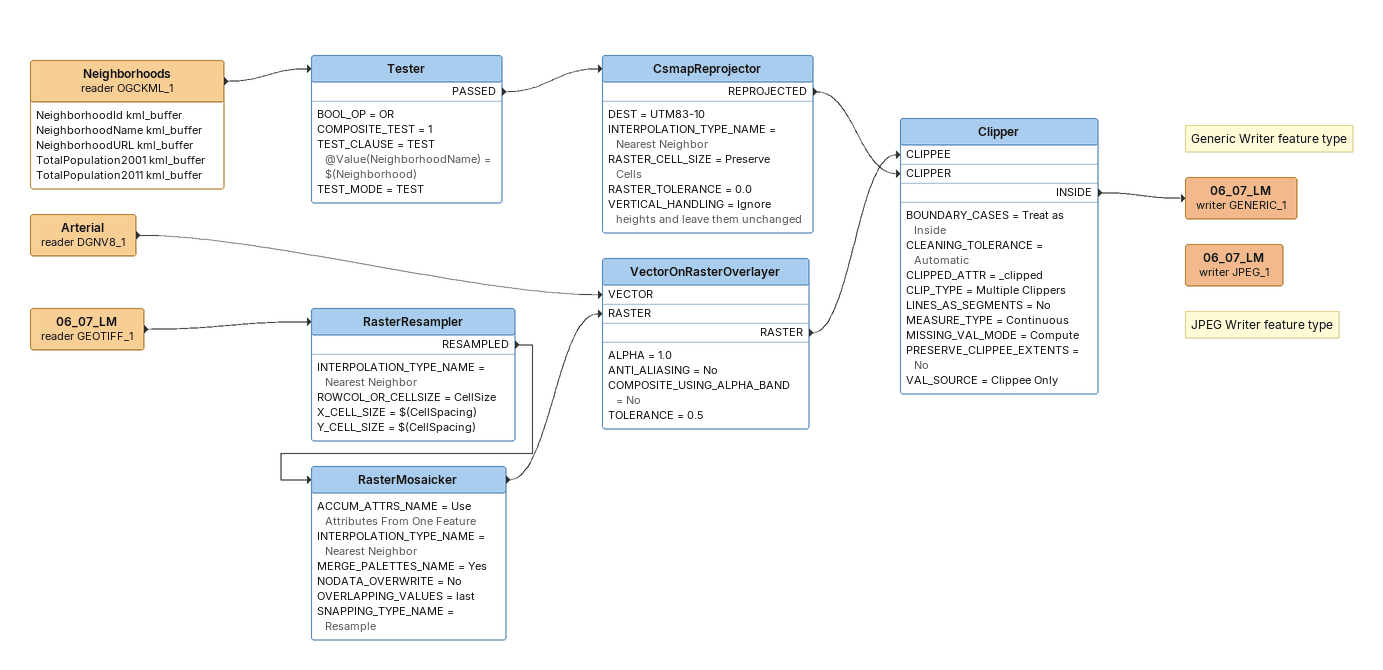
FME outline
06_07_LM (reader GEOTIFF_1)
    -> RasterResampler
RasterResampler
    INTERPOLATION_TYPE_NAME = Nearest Neighbor
    ROWCOL_OR_CELLSIZE = CellSize
    X_CELL_SIZE = $(CellSpacing)
    Y_CELL_SIZE = $(CellSpacing)
    RESAMPLED -> RasterMosaicker
RasterMosaicker
    ACCUM_ATTRS_NAME = Use Attributes From One Feature
    INTERPOLATION_TYPE_NAME = Nearest Neighbor
    MERGE_PALETTES_NAME = Yes
    NODATA_OVERWRITE = No
    OVERLAPPING_VALUES = last
    SNAPPING_TYPE_NAME = Resample
    -> VectorOnRasterOverlayer [RASTER]
Neighborhoods (reader OGCKML_1)
    attributes: NeighborhoodId kml_buffer, NeighborhoodName kml_buffer, NeighborhoodURL kml_buffer, TotalPopulation2001 kml_buffer, TotalPopulation2011 kml_buffer
    -> Tester
Tester
    BOOL_OP = OR
    COMPOSITE_TEST = 1
    TEST_CLAUSE = TEST @Value(NeighborhoodName) = $(Neighborhood)
    TEST_MODE = TEST
    PASSED -> CsmapReprojector
CsmapReprojector
    DEST = UTM83-10
    INTERPOLATION_TYPE_NAME = Nearest Neighbor
    RASTER_CELL_SIZE = Preserve Cells
    RASTER_TOLERANCE = 0.0
    VERTICAL_HANDLING = Ignore heights and leave them unchanged
    REPROJECTED -> Clipper [CLIPPER]
Arterial (reader DGNV8_1)
    -> VectorOnRasterOverlayer [VECTOR]
VectorOnRasterOverlayer
    ALPHA = 1.0
    ANTI_ALIASING = No
    COMPOSITE_USING_ALPHA_BAND = No
    TOLERANCE = 0.5
    RASTER -> Clipper [CLIPPEE]
Clipper
    BOUNDARY_CASES = Treat as Inside
    CLEANING_TOLERANCE = Automatic
    CLIPPED_ATTR = _clipped
    CLIP_TYPE = Multiple Clippers
    LINES_AS_SEGMENTS = No
    MEASURE_TYPE = Continuous
    MISSING_VAL_MODE = Compute
    PRESERVE_CLIPPEE_EXTENTS = No
    VAL_SOURCE = Clippee Only
    INSIDE -> 06_07_LM (writer GENERIC_1)
Note: Generic Writer feature type
06_07_LM (writer GENERIC_1)
Note: JPEG Writer feature type
06_07_LM (writer JPEG_1)
